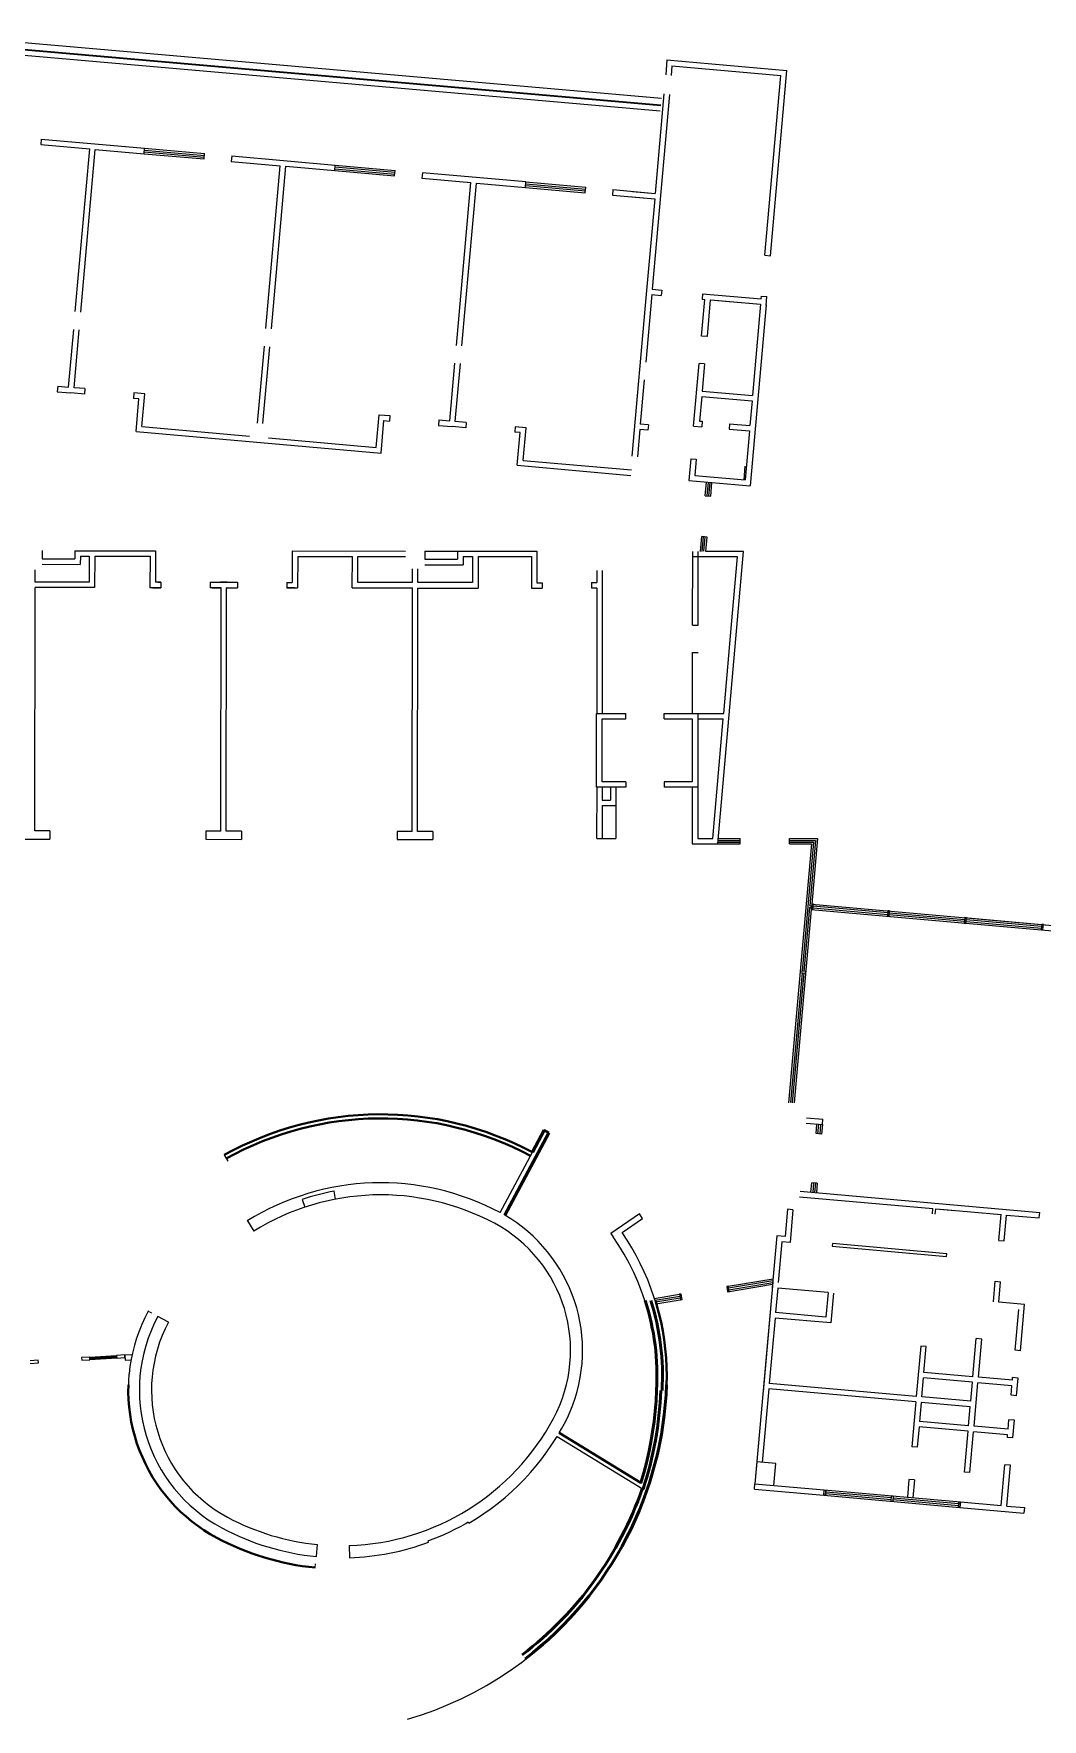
# Model space of a CAD drawing. Header units: millimetres. Extents: x 1316860 to 1484499, y 7681 to 141220.
# Drawn here: x 1385794 to 1422689, y 7681 to 69321 of the extents above; entities that cross this region are included whole.
import ezdxf

# ---------------------------------------------------------------- set-up
doc = ezdxf.new("R2010")
doc.units = ezdxf.units.MM
doc.header["$LTSCALE"] = 1000
doc.layers.add('A—墙体', color=7, linetype='CONTINUOUS')
doc.layers.add('A—门窗', color=135, linetype='CONTINUOUS')
for name, color, linetype, lineweight in [('E1-RD-1F$0$$3$A-WALL', 7, 'CONTINUOUS', 5), ('E1-RI-1F$0$A-GLAZ-CWMG', 3, 'CONTINUOUS', 5), ('E1-RI-1F$0$A-WALL', 7, 'CONTINUOUS', 5), ('E1-RV-1F$0$$2$A-WALL', 7, 'CONTINUOUS', 5)]:
    doc.layers.add(name, color=color, linetype=linetype, lineweight=lineweight)
doc.layers.get('E1-RI-1F$0$A-GLAZ-CWMG').off()

# ---------------------------------------------------------------- blocks, each defined once
blk = doc.blocks.new('E1-RI-1F$0$RECTANGULAR_MULLION_-_60_Z')
at = {"layer": 'A—门窗'}
for p, q in [((-30, 125), (30, 125)), ((-30, -75), (-30, 125)), ((30, 125), (30, -75)), ((30, -75), (-30, -75))]:
    blk.add_line(p, q, dxfattribs=at)
blk = doc.blocks.new('E1-RI-1F$0$RECTANGULAR_MULLION_-_600K')
at = {"layer": 'A—门窗'}
for p, q in [((-30, 75), (30, 75)), ((-30, -125), (-30, 75)), ((30, 75), (30, -125)), ((30, -125), (-30, -125))]:
    blk.add_line(p, q, dxfattribs=at)

msp = doc.modelspace()

# ---------------------------------------------------------------- linework, layer by layer
at = {"layer": 'A—墙体'}
for p, q in [((1408960, 68362), (1408912, 67814)), ((1408960, 68362), (1413343, 67975)), ((1409142, 68145), (1409111, 67797)), ((1409142, 68145), (1413126, 67793)), ((1412744, 61201), (1413343, 67975)), ((1412545, 61219), (1413126, 67793)), ((1409049, 67100), (1408420, 59977)), ((1408850, 67117), (1408529, 63481)), ((1386066, 65467), (1389851, 65132)), ((1386049, 65268), (1387842, 65109)), ((1387315, 59158), (1387842, 65109)), ((1387515, 59140), (1388041, 65092)), ((1388041, 65092), (1389834, 64933)), ((1393039, 64851), (1396824, 64516)), ((1393021, 64651), (1394814, 64493)), ((1394288, 58541), (1394814, 64493)), ((1394487, 58524), (1395014, 64475)), ((1395014, 64475), (1396807, 64317)), ((1403797, 63900), (1400012, 64234)), ((1399994, 64035), (1401787, 63877)), ((1401261, 57925), (1401787, 63877)), ((1401460, 57907), (1401986, 63859)), ((1401986, 63859), (1403779, 63700)), ((1406985, 63618), (1408529, 63481)), ((1407698, 63555), (1408529, 63481)), ((1406967, 63419), (1408511, 63282)), ((1407681, 63355), (1408511, 63282)), ((1408511, 63282), (1408203, 59801)), ((1412545, 61219), (1412744, 61201)), ((1408203, 59801), (1407679, 53869)), ((1408420, 59977), (1408768, 59946)), ((1408768, 59946), (1408751, 59747)), ((1410262, 59814), (1410245, 59615)), ((1410262, 59814), (1412404, 59625)), ((1408402, 59778), (1408184, 57313)), ((1408402, 59778), (1408751, 59747)), ((1410226, 58262), (1410344, 59606)), ((1410245, 59615), (1410344, 59606)), ((1410544, 59589), (1410425, 58244)), ((1410544, 59589), (1412386, 59426)), ((1412404, 59625), (1412413, 59725)), ((1412413, 59725), (1412612, 59707)), ((1412583, 59383), (1412612, 59707)), ((1387071, 56393), (1387258, 58510)), ((1387270, 56376), (1387457, 58493)), ((1410425, 58244), (1410226, 58262)), ((1393982, 55080), (1394231, 57894)), ((1394181, 55062), (1394430, 57876)), ((1401017, 55160), (1401204, 57277)), ((1401216, 55143), (1401403, 57260)), ((1409935, 54974), (1410137, 57265)), ((1410337, 57248), (1410137, 57265)), ((1410337, 57248), (1410249, 56252)), ((1386673, 56429), (1386655, 56229)), ((1386655, 56229), (1387153, 56185)), ((1386673, 56429), (1387071, 56393)), ((1387651, 56141), (1387153, 56185)), ((1387669, 56341), (1387270, 56376)), ((1387669, 56341), (1387651, 56141)), ((1389462, 56182), (1389444, 55983)), ((1389860, 56147), (1389462, 56182)), ((1389754, 54951), (1389860, 56147)), ((1408127, 56665), (1407984, 55047)), ((1410249, 56252), (1412091, 56089)), ((1389643, 55965), (1389444, 55983)), ((1389538, 54770), (1389643, 55965)), ((1410231, 56053), (1410152, 55156)), ((1410231, 56053), (1412074, 55890)), ((1389754, 54951), (1393689, 54604)), ((1398321, 54194), (1398427, 55389)), ((1398427, 55389), (1398825, 55354)), ((1398503, 53977), (1398608, 55173)), ((1398608, 55173), (1398808, 55155)), ((1398825, 55354), (1398808, 55155)), ((1400618, 55196), (1400601, 54997)), ((1400601, 54997), (1401099, 54952)), ((1400618, 55196), (1401017, 55160)), ((1401597, 54908), (1401099, 54952)), ((1401614, 55108), (1401216, 55143)), ((1401614, 55108), (1401597, 54908)), ((1403407, 54949), (1403390, 54750)), ((1403806, 54914), (1403407, 54949)), ((1403700, 53719), (1403806, 54914)), ((1409935, 54974), (1410234, 54948)), ((1410152, 55156), (1410251, 55147)), ((1410251, 55147), (1410234, 54948)), ((1411247, 55059), (1411230, 54860)), ((1411230, 54860), (1411977, 54794)), ((1411247, 55059), (1411995, 54993)), ((1389538, 54770), (1398503, 53977)), ((1394386, 54542), (1398321, 54194)), ((1403589, 54732), (1403390, 54750)), ((1403483, 53537), (1403589, 54732)), ((1403700, 53719), (1407660, 53369)), ((1409829, 53779), (1409759, 52982)), ((1409829, 53779), (1410028, 53761)), ((1410028, 53761), (1409976, 53164)), ((1403483, 53537), (1407642, 53169)), ((1409976, 53164), (1411818, 53001)), ((1409759, 52982), (1412000, 52784)), ((1386100, 50418), (1386100, 50118)), ((1386100, 50118), (1387300, 50116)), ((1387300, 50416), (1387300, 50116)), ((1387300, 50416), (1390250, 50413)), ((1387500, 50216), (1387499, 49916)), ((1387500, 50216), (1387825, 50216)), ((1387825, 50216), (1387824, 49266)), ((1388025, 50215), (1388023, 49065)), ((1388025, 50215), (1390050, 50213)), ((1390050, 50213), (1390048, 49063)), ((1390250, 50413), (1390249, 49263)), ((1395250, 50407), (1395249, 49257)), ((1395250, 50407), (1399400, 50402)), ((1395450, 50207), (1395448, 49057)), ((1395450, 50207), (1397450, 50204)), ((1397448, 49054), (1397450, 50204)), ((1397649, 49254), (1397650, 50204)), ((1397650, 50204), (1399400, 50202)), ((1400100, 50401), (1404200, 50396)), ((1400100, 50401), (1400100, 50101)), ((1400100, 50101), (1401300, 50100)), ((1401300, 50400), (1401300, 50100)), ((1401500, 50199), (1401499, 49899)), ((1401500, 50199), (1401850, 50199)), ((1401850, 50199), (1401849, 49249)), ((1402050, 50199), (1402048, 49049)), ((1402050, 50199), (1404000, 50197)), ((1404000, 50197), (1403998, 49047)), ((1404200, 50396), (1404199, 49246)), ((1411544, 50190), (1409899, 50190)), ((1411760, 50390), (1410383, 50390)), ((1410817, 39690), (1411760, 50390)), ((1411325, 47718), (1411544, 50190)), ((1385849, 49268), (1385849, 49718)), ((1386099, 49918), (1387499, 49916)), ((1399649, 49252), (1399649, 49752)), ((1399849, 49251), (1399849, 49751)), ((1400099, 49901), (1401499, 49899)), ((1406392, 49693), (1406392, 49247)), ((1406593, 49693), (1406593, 44464)), ((1385838, 40168), (1385848, 49068)), ((1388023, 49065), (1385848, 49068)), ((1387824, 49266), (1385849, 49268)), ((1390448, 49063), (1390048, 49063)), ((1390148, 49063), (1390448, 49063)), ((1390449, 49263), (1390249, 49263)), ((1390349, 49263), (1390449, 49263)), ((1390449, 49263), (1390448, 49063)), ((1390449, 49263), (1390448, 49063)), ((1392249, 49260), (1392248, 49060)), ((1392648, 49060), (1392248, 49060)), ((1392249, 49260), (1393249, 49259)), ((1392323, 49060), (1392648, 49060)), ((1392874, 49260), (1392624, 49260)), ((1392638, 40160), (1392648, 49060)), ((1392838, 40160), (1392848, 49060)), ((1392873, 49060), (1392848, 49060)), ((1392848, 49060), (1393248, 49059)), ((1393249, 49259), (1393248, 49059)), ((1395049, 49257), (1395048, 49057)), ((1395049, 49257), (1395048, 49057)), ((1395048, 49057), (1395448, 49057)), ((1395348, 49057), (1395048, 49057)), ((1395049, 49257), (1395249, 49257)), ((1397448, 49054), (1399648, 49052)), ((1399649, 49252), (1397649, 49254)), ((1399638, 40152), (1399648, 49052)), ((1399838, 40151), (1399848, 49051)), ((1399848, 49051), (1402048, 49049)), ((1401849, 49249), (1399849, 49251)), ((1403998, 49047), (1404398, 49046)), ((1404199, 49246), (1404399, 49246)), ((1404399, 49246), (1404398, 49046)), ((1406199, 49247), (1406198, 49044)), ((1406392, 49044), (1406198, 49044)), ((1406199, 49247), (1406392, 49247)), ((1406392, 49044), (1406392, 44465)), ((1411038, 44465), (1411325, 47718)), ((1406387, 44465), (1407455, 44465)), ((1406387, 41765), (1406387, 44465)), ((1407455, 44265), (1407455, 44465)), ((1408855, 44265), (1408855, 44465)), ((1408855, 44465), (1410087, 44465)), ((1410087, 44465), (1410087, 41765)), ((1410087, 44465), (1411038, 44465)), ((1406587, 44265), (1407455, 44265)), ((1406587, 41965), (1406587, 44265)), ((1408855, 44265), (1409887, 44265)), ((1409887, 44265), (1409887, 41965)), ((1410087, 44265), (1411020, 44265)), ((1410633, 39890), (1411020, 44265)), ((1407455, 41965), (1406587, 41965)), ((1407455, 41965), (1407455, 41765)), ((1408855, 41965), (1408855, 41765)), ((1409887, 41965), (1408855, 41965)), ((1407455, 41765), (1406387, 41765)), ((1406389, 41765), (1406387, 39894)), ((1406590, 41765), (1406589, 41293)), ((1406890, 41764), (1406889, 41293)), ((1407090, 41764), (1407088, 39893)), ((1410087, 41765), (1408855, 41765)), ((1409887, 41765), (1409887, 39690)), ((1410087, 41765), (1410087, 39890)), ((1406589, 41093), (1406587, 39893)), ((1386389, 40167), (1385838, 40168)), ((1386389, 40167), (1386389, 39867)), ((1392091, 40161), (1392091, 39861)), ((1392638, 40160), (1392091, 40161)), ((1393392, 40159), (1392838, 40160)), ((1393392, 40159), (1393392, 39859)), ((1399091, 40152), (1399091, 39852)), ((1399638, 40152), (1399091, 40152)), ((1400392, 40151), (1399838, 40151)), ((1400392, 40151), (1400392, 39851)), ((1385088, 39869), (1386389, 39867)), ((1392091, 39861), (1393392, 39859)), ((1399091, 39852), (1400392, 39851)), ((1409887, 39690), (1410817, 39690)), ((1410087, 39890), (1410633, 39890)), ((1414065, 29681), (1414663, 29628)), ((1414645, 29429), (1414663, 29628)), ((1404463, 29219), (1404035, 28418)), ((1404640, 29125), (1404463, 29219)), ((1414048, 29482), (1414645, 29429)), ((1402854, 26209), (1404035, 28418)), ((1396838, 26703), (1396782, 26997)), ((1413809, 26792), (1418690, 26360)), ((1413809, 26792), (1418690, 26360)), ((1413827, 26992), (1422594, 26214)), ((1393609, 25907), (1393842, 25532)), ((1407953, 26162), (1406907, 25443)), ((1408066, 25997), (1407953, 26162)), ((1413367, 26330), (1413278, 25334)), ((1413566, 26312), (1413367, 26330)), ((1413566, 26312), (1413460, 25117)), ((1418673, 26160), (1418690, 26360)), ((1418673, 26161), (1418690, 26360)), ((1418772, 26152), (1418790, 26351)), ((1418790, 26351), (1419487, 26289)), ((1418967, 26335), (1421180, 26139)), ((1421096, 25193), (1421180, 26139)), ((1421296, 25175), (1421380, 26121)), ((1421380, 26121), (1422576, 26015)), ((1422576, 26015), (1422594, 26214)), ((1412979, 25360), (1412812, 23468)), ((1413278, 25334), (1412979, 25360)), ((1413161, 25143), (1413029, 23649)), ((1413460, 25117), (1413161, 25143)), ((1421096, 25193), (1421296, 25175)), ((1412829, 23668), (1412175, 16297)), ((1412829, 23668), (1412175, 16297)), ((1413011, 23451), (1412931, 22554)), ((1413011, 23451), (1412931, 22554)), ((1414853, 23287), (1413011, 23451)), ((1414853, 23287), (1413011, 23451)), ((1420898, 22951), (1420964, 23698)), ((1420964, 23698), (1421163, 23681)), ((1421097, 22934), (1421163, 23681)), ((1412767, 22970), (1412473, 19653)), ((1412767, 22970), (1412473, 19653)), ((1414853, 23287), (1414774, 22391)), ((1414853, 23287), (1414774, 22391)), ((1415053, 23269), (1414955, 22174)), ((1415053, 23269), (1414955, 22174)), ((1422043, 22850), (1421097, 22934)), ((1421893, 21156), (1422043, 22850)), ((1421893, 21156), (1422043, 22850)), ((1390022, 22580), (1389977, 22604)), ((1390110, 22533), (1390044, 22569)), ((1390725, 22204), (1390335, 22413)), ((1412914, 22355), (1412702, 19964)), ((1412914, 22355), (1412702, 19964)), ((1414955, 22174), (1412914, 22355)), ((1414955, 22174), (1412914, 22355)), ((1414774, 22391), (1412931, 22554)), ((1414774, 22391), (1412931, 22554)), ((1421694, 21174), (1421826, 22668)), ((1421694, 21174), (1421826, 22668)), ((1420152, 20207), (1420276, 21601)), ((1420152, 20207), (1420276, 21601)), ((1420476, 21583), (1420276, 21601)), ((1420476, 21583), (1420276, 21601)), ((1420352, 20189), (1420476, 21583)), ((1420352, 20189), (1420476, 21583)), ((1418244, 21330), (1418081, 19487)), ((1418244, 21330), (1418081, 19487)), ((1418443, 21312), (1418244, 21330)), ((1418443, 21312), (1418244, 21330)), ((1418359, 20366), (1418443, 21312)), ((1418359, 20366), (1418443, 21312)), ((1421893, 21156), (1421694, 21174)), ((1421893, 21156), (1421694, 21174)), ((1420152, 20207), (1418359, 20366)), ((1420152, 20207), (1418359, 20366)), ((1412684, 19765), (1412445, 17076)), ((1412684, 19765), (1412445, 17076)), ((1418063, 19288), (1412684, 19765)), ((1418063, 19288), (1412684, 19765)), ((1418081, 19487), (1412702, 19964)), ((1418081, 19487), (1412702, 19964)), ((1418280, 19469), (1418342, 20166)), ((1418280, 19469), (1418342, 20166)), ((1420135, 20007), (1418342, 20166)), ((1420135, 20007), (1418342, 20166)), ((1420073, 19310), (1420135, 20007)), ((1420073, 19310), (1420135, 20007)), ((1420192, 18396), (1420334, 19990)), ((1420192, 18396), (1420334, 19990)), ((1421579, 19879), (1420334, 19990)), ((1421579, 19879), (1420334, 19990)), ((1421596, 20078), (1420352, 20189)), ((1421596, 20078), (1420352, 20189)), ((1421548, 19531), (1421579, 19879)), ((1421548, 19531), (1421579, 19879)), ((1421596, 20078), (1421605, 20178)), ((1421596, 20078), (1421605, 20178)), ((1421804, 20160), (1421605, 20178)), ((1421804, 20160), (1421605, 20178)), ((1421747, 19513), (1421804, 20160)), ((1421747, 19513), (1421804, 20160)), ((1418063, 19288), (1417917, 17644)), ((1418063, 19288), (1417917, 17644)), ((1418262, 19270), (1418200, 18573)), ((1418262, 19270), (1418200, 18573)), ((1420055, 19111), (1418262, 19270)), ((1420055, 19111), (1418262, 19270)), ((1420073, 19310), (1418280, 19469)), ((1420073, 19310), (1418280, 19469)), ((1419993, 18414), (1420055, 19111)), ((1419993, 18414), (1420055, 19111)), ((1421747, 19513), (1421548, 19531)), ((1421747, 19513), (1421548, 19531)), ((1419993, 18414), (1418200, 18573)), ((1419993, 18414), (1418200, 18573)), ((1421437, 18286), (1421468, 18634)), ((1421437, 18286), (1421468, 18634)), ((1421667, 18616), (1421468, 18634)), ((1421667, 18616), (1421468, 18634)), ((1421610, 17969), (1421667, 18616)), ((1421610, 17969), (1421667, 18616)), ((1418183, 18374), (1418116, 17627)), ((1418183, 18374), (1418116, 17627)), ((1419975, 18215), (1418183, 18374)), ((1419975, 18215), (1418183, 18374)), ((1419843, 16721), (1419975, 18215)), ((1419843, 16721), (1419975, 18215)), ((1420042, 16703), (1420175, 18197)), ((1420042, 16703), (1420175, 18197)), ((1421420, 18086), (1420175, 18197)), ((1421420, 18086), (1420175, 18197)), ((1421437, 18286), (1420192, 18396)), ((1421437, 18286), (1420192, 18396)), ((1421390, 18089), (1421390, 18089)), ((1421411, 17987), (1421420, 18086)), ((1421411, 17987), (1421420, 18086)), ((1421610, 17969), (1421411, 17987)), ((1421610, 17969), (1421411, 17987)), ((1418116, 17627), (1417917, 17644)), ((1418116, 17627), (1417917, 17644)), ((1420042, 16703), (1419843, 16721)), ((1420042, 16703), (1419843, 16721)), ((1421190, 15496), (1421322, 16991)), ((1421190, 15496), (1421322, 16991)), ((1421522, 16973), (1421322, 16991)), ((1421522, 16973), (1421322, 16991)), ((1421389, 15479), (1421522, 16973)), ((1421389, 15479), (1421522, 16973)), ((1412158, 16097), (1414698, 15872)), ((1412158, 16097), (1414698, 15872)), ((1412872, 16235), (1414715, 16071)), ((1412872, 16235), (1414715, 16071)), ((1412875, 16265), (1412876, 16264)), ((1414698, 15872), (1414715, 16071)), ((1414698, 15872), (1414715, 16071)), ((1414757, 15867), (1414775, 16066)), ((1414757, 15867), (1414775, 16066)), ((1417811, 16449), (1417753, 15801, 0)), ((1417811, 16449), (1417753, 15801, 0)), ((1418010, 16432, 0), (1417811, 16449)), ((1418010, 16432, 0), (1417811, 16449)), ((1418010, 16432, 0), (1417953, 15784, 0)), ((1418010, 16432, 0), (1417953, 15784, 0)), ((1419678, 15430), (1419696, 15629)), ((1419678, 15430), (1419696, 15629)), ((1419678, 15430), (1422019, 15222)), ((1419678, 15430), (1422019, 15222)), ((1419696, 15629), (1421190, 15496)), ((1419696, 15629), (1421190, 15496)), ((1421389, 15479), (1422036, 15421)), ((1421389, 15479), (1422036, 15421)), ((1422036, 15421), (1422019, 15222)), ((1422036, 15421), (1422019, 15222)), ((1401692, 14898), (1401717, 14855)), ((1400236, 14156), (1400219, 14203)), ((1396134, 13631), (1396177, 14071)), ((1397329, 14033), (1397343, 13591)), ((1396090, 13228), (1396095, 13281)), ((1396097, 13306), (1396104, 13370))]:
    msp.add_line(p, q, dxfattribs=at)
at = {"layer": 'A—墙体', "flags": 128}
for points in [[(1405199, 18475), (1405315, 18705), (1405421, 18941), (1405517, 19181), (1405601, 19424), (1405674, 19672), (1405736, 19922), (1405787, 20176), (1405826, 20431), (1405853, 20687), (1405869, 20945), (1405874, 21203), (1405866, 21461), (1405847, 21718), (1405817, 21975), (1405775, 22229), (1405721, 22482), (1405656, 22732), (1405580, 22978), (1405493, 23221), (1405395, 23460), (1405286, 23694), (1405167, 23923), (1405037, 24146), (1404898, 24363), (1404749, 24574), (1404590, 24778), (1404423, 24974), (1404247, 25163), (1404062, 25343), (1403870, 25515), (1403670, 25678), (1403463, 25832), (1403249, 25977), (1403028, 26111), (1404640, 29125)], [(1408549, 22925), (1408483, 23130), (1408375, 23441), (1408255, 23748), (1408125, 24050), (1407983, 24348), (1407832, 24640), (1407670, 24927), (1407498, 25208), (1407317, 25482), (1408066, 25997)], [(1406907, 25443), (1406911, 25437), (1406916, 25430)], [(1406916, 25430), (1406956, 25375), (1406995, 25319)], [(1408947, 19888), (1408953, 20217), (1408947, 20546), (1408929, 20875), (1408900, 21203), (1408859, 21530), (1408807, 21855), (1408743, 22178), (1408668, 22498), (1408581, 22816), (1408556, 22900)], [(1389977, 22604), (1389857, 22366), (1389746, 22122), (1389647, 21874), (1389558, 21622), (1389481, 21367), (1389391, 21024)], [(1389977, 22604), (1389857, 22366), (1389746, 22122), (1389647, 21874), (1389558, 21622), (1389481, 21367), (1389429, 21171)], [(1389405, 21069), (1389359, 20846), (1389316, 20583), (1389284, 20317)], [(1389258, 19915), (1389255, 19643), (1389264, 19371), (1389286, 19099), (1389319, 18829), (1389365, 18561), (1389422, 18295), (1389492, 18032), (1389572, 17772), (1389665, 17516), (1389768, 17264), (1389883, 17017), (1390008, 16776), (1390145, 16540), (1390291, 16311), (1390448, 16088), (1390614, 15873), (1390790, 15665), (1390974, 15465), (1391168, 15273), (1391370, 15091), (1391579, 14917), (1391797, 14753), (1392021, 14599), (1392252, 14455), (1392489, 14321)], [(1389261, 19991), (1389259, 19953), (1389258, 19915)], [(1389277, 20242), (1389267, 20116), (1389261, 19991)], [(1389284, 20317), (1389280, 20280), (1389277, 20242)], [(1408580, 19686), (1408561, 19303), (1408530, 18921), (1408488, 18540), (1408435, 18160), (1408370, 17782), (1408294, 17406), (1408207, 17033), (1408109, 16662), (1408000, 16295)], [(1401717, 14855), (1401994, 15024), (1402265, 15202), (1402529, 15390), (1402787, 15587), (1403037, 15793), (1403281, 16007), (1403516, 16230), (1403744, 16461), (1403963, 16700), (1404174, 16946), (1404376, 17200), (1404569, 17460), (1404753, 17727), (1404940, 18021), (1408084, 16093)], [(1405018, 18152), (1405104, 18302), (1405199, 18475)]]:
    msp.add_lwpolyline(points, dxfattribs=at)
at = {"layer": 'A—墙体'}
for points in [[(1395618, 26694), (1395713, 26409)], [(1419197, 24708), (1415013, 25079), (1415004, 24980), (1419188, 24609), (1419197, 24708), (1418400, 24779)], [(1412175, 16297), (1412872, 16235), (1412943, 17032), (1412246, 17093), (1412175, 16297)], [(1412175, 16297), (1412872, 16235), (1412943, 17032), (1412246, 17093), (1412175, 16297)], [(1412158, 16097), (1412175, 16297)], [(1412158, 16097), (1412175, 16297)]]:
    msp.add_lwpolyline(points, dxfattribs=at)
for centre, radius, start, end in [((1398492, 18051), 9250, 61.86871, 121.86871), ((1398492, 18051), 8808, 61.86871, 121.86871), ((1398492, 18051), 9108, 100.82405, 108.39488), ((1400159, 21169), 5273, 331.86871, 61.86871), ((1399648, 20212), 8948, 356.62792, 34.8011), ((1395375, 19718), 5715, 151.86871, 241.86871), ((1395375, 19718), 5272, 151.86871, 241.86871), ((1395755, 20349), 13200, 286.33476, 357.99944), ((1395760, 20134), 12980, 341.72703, 357.9917), ((1397041, 22836), 8808, 271.86871, 331.86871), ((1397041, 22836), 8808, 241.86871, 264.36871), ((1397041, 22836), 9200, 290.20763, 300.36663), ((1397041, 22836), 9656, 241.86871, 264.34229), ((1397041, 22836), 9250, 241.86871, 264.36871), ((1397041, 22836), 9250, 271.86871, 290.20636)]:
    msp.add_arc(centre, radius, start, end, dxfattribs=at)
at = {"layer": 'A—门窗'}
for p, q in [((1381696, 69057), (1408733, 66697)), ((1381698, 69077), (1408734, 66717)), ((1381719, 69321), (1408756, 66961)), ((1381679, 68864), (1408716, 66504)), ((1389834, 64933), (1392025, 64740)), ((1389840, 65000), (1392031, 64806)), ((1389846, 65066), (1392037, 64872)), ((1389851, 65132), (1392043, 64939)), ((1392025, 64740), (1392043, 64939)), ((1396807, 64317), (1398998, 64123)), ((1396812, 64383), (1399004, 64189)), ((1396818, 64450), (1399010, 64256)), ((1396824, 64516), (1399016, 64322)), ((1398998, 64123), (1399016, 64322)), ((1403779, 63700), (1405971, 63507)), ((1403785, 63767), (1405977, 63573)), ((1403791, 63833), (1405983, 63639)), ((1403797, 63900), (1405988, 63706)), ((1405971, 63507), (1405988, 63706)), ((1410362, 52426), (1410406, 52925)), ((1410362, 52426), (1410561, 52409)), ((1410432, 52420), (1410476, 52919)), ((1410492, 52415), (1410536, 52913)), ((1410561, 52409), (1410605, 52907)), ((1410182, 50390), (1410230, 50932)), ((1410429, 50915), (1410230, 50932)), ((1410252, 50383), (1410300, 50926)), ((1410313, 50396), (1410360, 50921)), ((1410383, 50390), (1410429, 50915)), ((1410817, 39690), (1411638, 39690)), ((1410823, 39756), (1411638, 39756)), ((1410829, 39823), (1411638, 39823)), ((1410835, 39890), (1411638, 39890)), ((1411638, 39690), (1411638, 39890)), ((1414250, 39690), (1413411, 30224)), ((1413438, 39890), (1414468, 39890)), ((1413438, 39690), (1413438, 39890)), ((1413438, 39823), (1414396, 39823)), ((1413438, 39756), (1414323, 39756)), ((1413438, 39690), (1414250, 39690)), ((1414323, 39756), (1413904, 35039)), ((1414396, 39823), (1414184, 37434)), ((1414468, 39890), (1414256, 37495)), ((1414238, 37296), (1413611, 30223)), ((1414178, 37368), (1413971, 35033)), ((1414178, 37368), (1414244, 37362)), ((1414184, 37434), (1414250, 37428)), ((1414238, 37296), (1425494, 36297)), ((1414256, 37495), (1425512, 36497)), ((1414304, 37357), (1417028, 37115)), ((1414310, 37423), (1417034, 37181)), ((1417088, 37110), (1419842, 36866)), ((1417094, 37176), (1419848, 36932)), ((1419834, 37000), (1425512, 36497)), ((1419902, 36860), (1422656, 36616)), ((1419908, 36927), (1422662, 36682)), ((1413899, 34979), (1413478, 30235)), ((1413966, 34973), (1413545, 30229)), ((1414415, 29097), (1414446, 29447)), ((1414614, 29079), (1414415, 29097)), ((1414482, 29091), (1414513, 29441)), ((1414579, 29435), (1414548, 29085)), ((1414645, 29429), (1414614, 29079)), ((1414225, 26956), (1414256, 27304)), ((1414455, 27286), (1414256, 27304)), ((1414323, 27298), (1414292, 26950)), ((1414389, 27292), (1414358, 26945)), ((1414455, 27286), (1414425, 26939)), ((1387843, 20929), (1388826, 20989)), ((1389126, 21008), (1388826, 20989)), ((1388826, 20989), (1388832, 20890)), ((1389132, 20908), (1389126, 21008)), ((1385962, 20812), (1385663, 20794)), ((1385669, 20694), (1385968, 20712)), ((1385968, 20712), (1385962, 20812)), ((1387843, 20929), (1387544, 20910)), ((1387544, 20910), (1387550, 20810)), ((1387550, 20810), (1387849, 20829)), ((1387849, 20829), (1387843, 20929)), ((1388828, 20952), (1387846, 20891)), ((1387846, 20891), (1387847, 20866)), ((1387847, 20866), (1388830, 20927)), ((1388832, 20890), (1387849, 20829)), ((1388830, 20927), (1388828, 20952)), ((1388832, 20890), (1389132, 20908)), ((1414715, 16071), (1419696, 15629)), ((1414698, 15872), (1419678, 15430)), ((1414698, 15872), (1419678, 15430)), ((1414763, 15933), (1417164, 15720)), ((1414763, 15933), (1417164, 15720)), ((1414769, 15999), (1417170, 15786)), ((1414769, 15999), (1417170, 15786)), ((1417223, 15715), (1419624, 15501)), ((1417223, 15715), (1419624, 15501)), ((1417229, 15781), (1419630, 15568)), ((1417229, 15781), (1419630, 15568))]:
    msp.add_line(p, q, dxfattribs=at)
for points in [[(1411177, 23314), (1412822, 23588)], [(1411203, 23521), (1412841, 23794)], [(1411214, 23455), (1412835, 23725)], [(1411225, 23390), (1412829, 23657)], [(1408502, 23071), (1409477, 23234)], [(1408523, 23007), (1409429, 23158)], [(1408543, 22943), (1409440, 23092)], [(1408546, 22876), (1409510, 23036)], [(1389126, 21008), (1389396, 21025)], [(1389126, 21008), (1389138, 20808)], [(1389138, 20808), (1389355, 20822)]]:
    msp.add_lwpolyline(points, dxfattribs=at)
for points in [[(1414715, 16071), (1414775, 16066), (1414757, 15867), (1414698, 15872)], [(1417176, 15853), (1417235, 15847), (1417218, 15648), (1417158, 15653)], [(1417176, 15853), (1417235, 15847), (1417218, 15648), (1417158, 15653)], [(1419636, 15634), (1419696, 15629), (1419678, 15430), (1419618, 15435)], [(1419636, 15634), (1419696, 15629), (1419678, 15430), (1419618, 15435)]]:
    msp.add_lwpolyline(points, close=True, dxfattribs=at)
at = {"layer": 'E1-RD-1F$0$$3$A-WALL', "lineweight": 53}
for p, q in [((1403028, 26111), (1404640, 29125)), ((1403028, 26111), (1404640, 29125)), ((1404463, 29219), (1404035, 28418)), ((1404463, 29219), (1404035, 28418)), ((1404640, 29125), (1404463, 29219)), ((1404640, 29125), (1404463, 29219)), ((1407999, 16324), (1405018, 18152)), ((1407999, 16324), (1405018, 18152))]:
    msp.add_line(p, q, dxfattribs=at)
at = {"layer": 'E1-RD-1F$0$$3$A-WALL'}
for p, q in [((1402854, 26209), (1404035, 28418)), ((1402854, 26209), (1404035, 28418)), ((1392767, 28318), (1392890, 28095)), ((1392767, 28318), (1392890, 28095))]:
    msp.add_line(p, q, dxfattribs=at)
at = {"layer": 'E1-RD-1F$0$$3$A-WALL', "lineweight": 40, "flags": 128}
msp.add_lwpolyline([(1408946, 19917), (1408952, 20246), (1408946, 20575), (1408928, 20904), (1408899, 21232), (1408858, 21559), (1408806, 21884), (1408742, 22207), (1408667, 22528), (1408580, 22845), (1408536, 22995)], dxfattribs=at)
msp.add_lwpolyline([(1408946, 19917), (1408952, 20246), (1408946, 20575), (1408928, 20904), (1408899, 21232), (1408858, 21559), (1408806, 21884), (1408742, 22207), (1408667, 22528), (1408580, 22845), (1408536, 22995)], dxfattribs=at)
at = {"layer": 'E1-RD-1F$0$$3$A-WALL', "lineweight": 53, "flags": 128}
msp.add_lwpolyline([(1408579, 19715), (1408560, 19332), (1408529, 18950), (1408487, 18569), (1408434, 18189), (1408369, 17811), (1408293, 17436), (1408206, 17062), (1408108, 16692), (1407999, 16324)], dxfattribs=at)
msp.add_lwpolyline([(1408579, 19715), (1408560, 19332), (1408529, 18950), (1408487, 18569), (1408434, 18189), (1408369, 17811), (1408293, 17436), (1408206, 17062), (1408108, 16692), (1407999, 16324)], dxfattribs=at)
at = {"layer": 'E1-RD-1F$0$$3$A-WALL', "lineweight": 40}
for radius in [11755, 11755, 11605, 11605]:
    msp.add_arc((1398492, 18051), radius, 61.86871, 119.14738, dxfattribs=at)
at = {"layer": 'E1-RD-1F$0$$3$A-WALL', "lineweight": 53}
for centre, radius, start, end in [((1399647, 20241), 8948, 356.62792, 17.92163), ((1399647, 20241), 8948, 356.62792, 17.92163), ((1399647, 20241), 9148, 356.62792, 17.51687), ((1399647, 20241), 9148, 356.62792, 17.51687), ((1395753, 20378), 13200, 307.43715, 357.99944), ((1395753, 20378), 13200, 307.43715, 357.99944), ((1395759, 20163), 12980, 341.72703, 357.9917), ((1395759, 20163), 12980, 341.72703, 357.9917), ((1395753, 20378), 13020, 307.43718, 340.87046), ((1395753, 20378), 13020, 307.43718, 340.87046)]:
    msp.add_arc(centre, radius, start, end, dxfattribs=at)
at = {"layer": 'E1-RI-1F$0$A-WALL'}
for p, q in [((1386066, 65467), (1386049, 65268)), ((1389834, 64933), (1389851, 65132)), ((1393039, 64851), (1393021, 64651)), ((1396807, 64317), (1396824, 64516)), ((1400012, 64234), (1399994, 64035)), ((1403779, 63700), (1403797, 63900)), ((1406985, 63618), (1406967, 63419)), ((1412586, 59408), (1412000, 52784)), ((1412386, 59426), (1412091, 56089)), ((1412074, 55890), (1411995, 54993)), ((1408283, 55020), (1407984, 55047)), ((1408283, 55020), (1408265, 54821)), ((1407966, 54847), (1407878, 53851)), ((1408265, 54821), (1407966, 54847)), ((1411977, 54794), (1411818, 53001)), ((1411813, 53503), (1411769, 53005)), ((1409898, 47690), (1409901, 50390)), ((1410098, 47689), (1410101, 50389)), ((1409898, 47690), (1410098, 47689)), ((1409894, 44465), (1409897, 46690)), ((1409897, 46690), (1410097, 46690)), ((1406589, 41293), (1406889, 41293)), ((1406589, 41093), (1407089, 41093)), ((1406388, 39894), (1407088, 39893))]:
    msp.add_line(p, q, dxfattribs=at)
at = {"layer": 'E1-RI-1F$0$A-WALL', "lineweight": 40, "flags": 128}
msp.add_lwpolyline([(1389258, 19915), (1389255, 19643), (1389264, 19371), (1389286, 19099), (1389319, 18829), (1389365, 18561), (1389422, 18295), (1389492, 18032), (1389572, 17772), (1389665, 17516), (1389768, 17264), (1389883, 17017), (1390008, 16776), (1390145, 16540), (1390291, 16311), (1390448, 16088), (1390614, 15873), (1390790, 15665), (1390974, 15465), (1391168, 15273), (1391370, 15091), (1391579, 14917), (1391797, 14753), (1392021, 14599), (1392252, 14455), (1392489, 14321)], dxfattribs=at)
at = {"layer": 'E1-RI-1F$0$A-WALL', "lineweight": 40}
msp.add_arc((1397041, 22836), 9656, 241.86871, 264.34229, dxfattribs=at)
at = {"layer": 'E1-RV-1F$0$$2$A-WALL'}
for p, q in [((1408960, 68362), (1408912, 67814)), ((1408960, 68362), (1413343, 67975)), ((1409142, 68145), (1409111, 67797)), ((1409142, 68145), (1413126, 67793)), ((1412744, 61201), (1413343, 67975)), ((1412545, 61219), (1413126, 67793)), ((1409049, 67100), (1408420, 59977)), ((1408850, 67117), (1408529, 63481)), ((1408511, 63282), (1408203, 59801)), ((1412545, 61219), (1412744, 61201)), ((1408420, 59977), (1408768, 59946)), ((1408768, 59946), (1408751, 59747)), ((1410262, 59814), (1410245, 59615)), ((1410262, 59814), (1412404, 59625)), ((1408402, 59778), (1408751, 59747)), ((1410569, 59587), (1412386, 59426)), ((1412404, 59625), (1412413, 59725)), ((1412413, 59725), (1412612, 59707)), ((1412583, 59383), (1412612, 59707)), ((1406387, 44465), (1407455, 44465)), ((1406387, 41765), (1406387, 44465)), ((1408855, 44465), (1410087, 44465)), ((1410087, 44465), (1410087, 41765)), ((1406587, 41965), (1406587, 44265)), ((1408855, 44265), (1409887, 44265)), ((1409887, 44265), (1409887, 41965)), ((1407455, 41965), (1406587, 41965)), ((1409887, 41965), (1408855, 41965)), ((1407455, 41765), (1406387, 41765)), ((1410087, 41765), (1408855, 41765))]:
    msp.add_line(p, q, dxfattribs=at)

# ---------------------------------------------------------------- block references
at = {"layer": 'A—门窗', "extrusion": (0, 0, -1)}
for name, p, rotation in [('E1-RI-1F$0$RECTANGULAR_MULLION_-_60_Z', (-1414275, 37368), 5.067771129311969), ('E1-RI-1F$0$RECTANGULAR_MULLION_-_60_Z', (-1413960, 35004), 275.067771129312), ('E1-RI-1F$0$RECTANGULAR_MULLION_-_600K', (-1411194, 23393), 170.5473515144861)]:
    msp.add_blockref(name, p, dxfattribs=dict(at, rotation=rotation))
at = {"layer": 'E1-RI-1F$0$A-GLAZ-CWMG', "color": 8, "extrusion": (0, 0, -1), "rotation": 5.067771129311969}
for p in [(-1417059, 37121), (-1419873, 36871), (-1422687, 36622)]:
    msp.add_blockref('E1-RI-1F$0$RECTANGULAR_MULLION_-_60_Z', p, dxfattribs=at)
at = {"layer": 'E1-RI-1F$0$A-GLAZ-CWMG', "extrusion": (0, 0, -1), "rotation": 170.5473515144861}
msp.add_blockref('E1-RI-1F$0$RECTANGULAR_MULLION_-_600K', (-1409468, 23105), dxfattribs=at)

doc.saveas('drawing.dxf')
